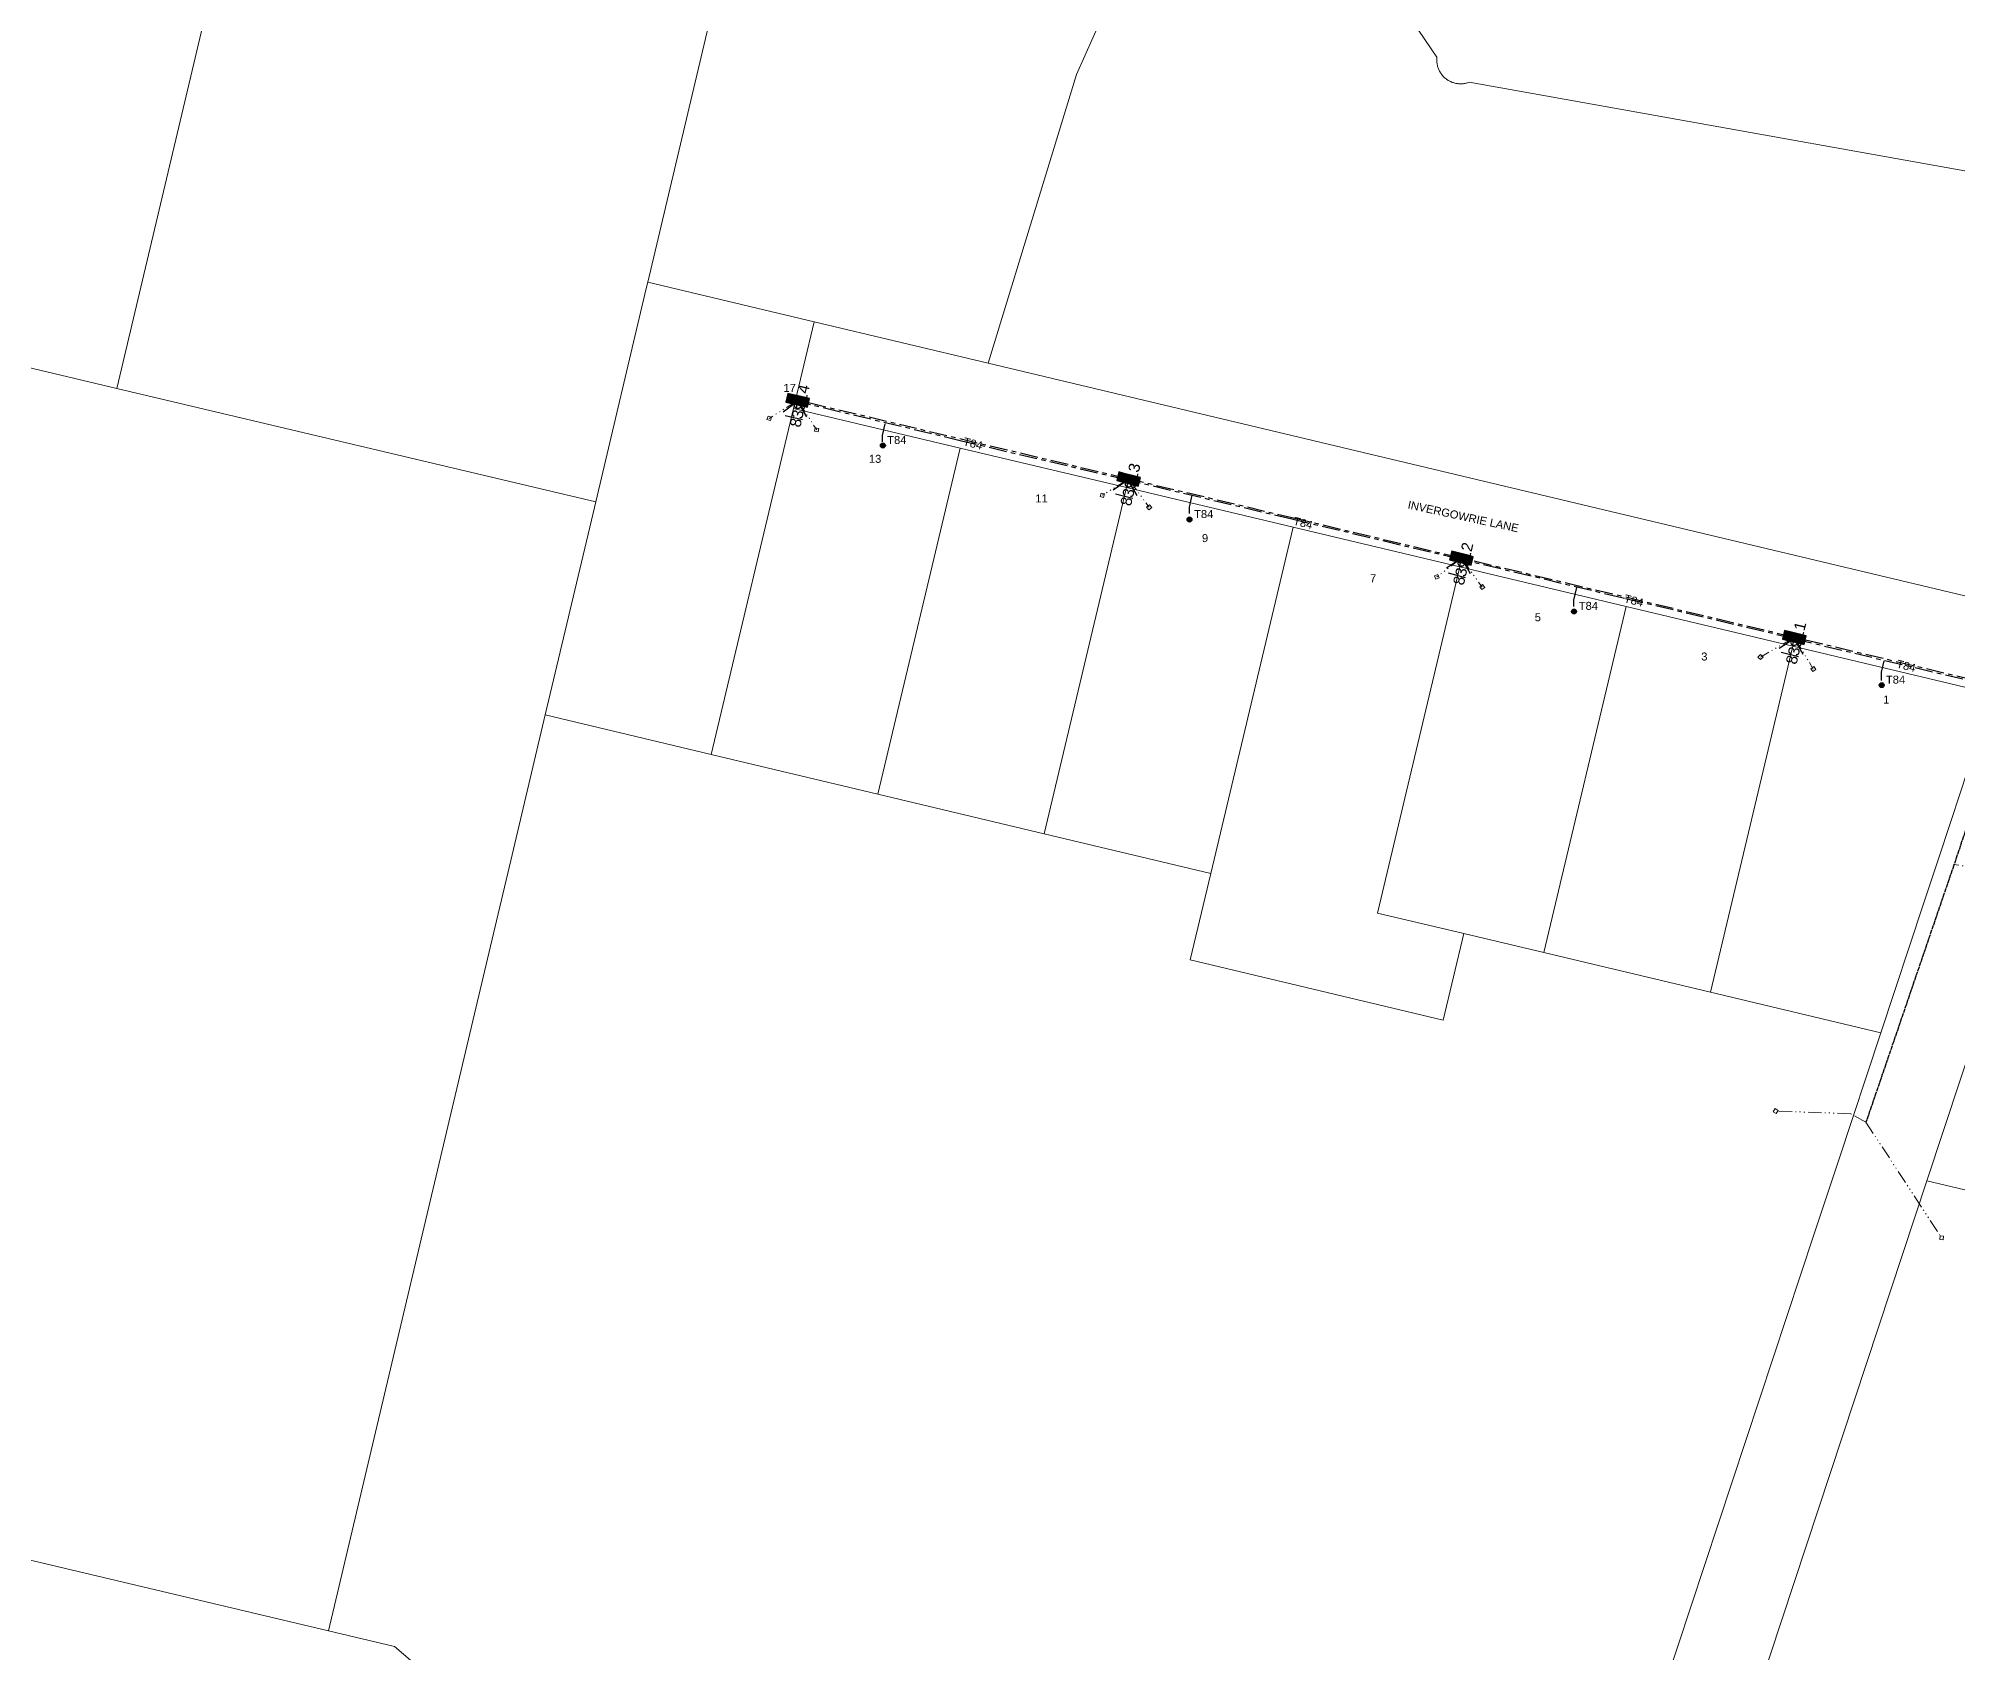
# Model space of a CAD drawing. Header units: metres. Extents: x 250871 to 255994, y 6164531 to 6169422.
# Drawn here: x 253008.3 to 253440, y 6166061.2 to 6166424.3 of the extents above; entities that cross this region are included whole.
import ezdxf
from ezdxf.enums import TextEntityAlignment as Align

# ---------------------------------------------------------------- set-up
doc = ezdxf.new("R2010")
doc.units = ezdxf.units.M
for name, pattern in [('Cable Exist OH', [1, 1, 0]), ('Cable Exist UG', [7, 4, -1, 1, -1]), ('PHANTOMX2', [6.6, 3, -0.75, 0.2, -0.75, 0.2, -0.75, 0.2, -0.75])]:
    doc.linetypes.add(name, pattern=pattern)
doc.layers.get('0').update_dxf_attribs({"color": 6})
doc.layers.get('Defpoints').update_dxf_attribs({"color": 250})
for name, color, linetype, lineweight in [('Cadastre Land Parcels_SP_EXT', 118, 'Continuous', 15), ('Cadastre Road Names_SP_HV_LV_SL_EXT', 211, 'Continuous', 15), ('Mains_LV_EXT', 163, 'Continuous', 25), ('Services_SP_EXT', 42, 'PHANTOMX2', 20)]:
    doc.layers.add(name, color=color, linetype=linetype, lineweight=lineweight)
for name, color, linetype in [('Duct_SP_EXT', 30, 'Continuous'), ('SupportsUG_SP_LV_EXT', 7, 'Continuous'), ('Trench_SP_EXT', 7, 'Continuous')]:
    doc.layers.add(name, color=color, linetype=linetype)
doc.styles.add('iecARIAL', font='arial.ttf', dxfattribs={"height": 2})
doc.styles.get("Standard").update_dxf_attribs({"font": 'arial.ttf'})

# ---------------------------------------------------------------- blocks, each defined once
blk = doc.blocks.new('PILLAR_EXT')
blk.add_hatch(color=256).paths.add_polyline_path([(2.5, -1), (2.5, 1), (-2.5, 1), (-2.5, -1)])
for p, q in [((2.5, 0), (-2.5, 0)), ((0, -1), (0, 1))]:
    blk.add_line(p, q)
at = {"ltscale": 10}
blk.add_line((-2.5, 0), (2.5, 0), dxfattribs=at)
blk.add_lwpolyline([(2.5, 1), (1.25, 1), (-1.25, 1), (-2.5, 1), (-2.5, -1), (2.5, -1)], close=True)
at = {"layer": 'Defpoints'}
for p, q in [((0, 0), (0, -2)), ((2, -4), (-2, -4))]:
    blk.add_line(p, q, dxfattribs=at)
for tag, p, flags in [('SUPPORT_TYPE', (0, 0.6), 9), ('STREETNAME', (0, 1.8), 9), ('OWNED_BY', (0, 0.2), 9), ('LOCATION', (0, 1.2), 9), ('SUBURB', (0, 2), 1), ('LEGEND', (0, 1), 9), ('PARENT', (0, 1.6), 9), ('USAGE', (0, 0.8), 9), ('NOTES', (0, 1.4), 9), ('STATE', (0, 0.4), 9)]:
    blk.add_attdef(tag, p, '', height=0.2, rotation=180, dxfattribs=dict(flags=flags))
at = {"width": 0.9, "flags": 8}
blk.add_attdef('ASSET_NUM', text='', height=2, rotation=270, dxfattribs=at).set_placement((2, -4), align=Align.MIDDLE_LEFT)
blk = doc.blocks.new('CCP_EXT')
blk.add_wipeout([(0, 0.57), (0.57, 0), (0, -0.57), (-0.57, 0)])
blk.add_lwpolyline([(-0.57, 0), (0, 0.57), (0.57, 0), (0, -0.57), (-0.57, 0)])
at = {"flags": 1}
blk.add_attdef('Z', (0, 0), '', height=0.2, dxfattribs=at)
at = {"flags": 9}
for tag, p in [('CCP_TYPE', (0, 0)), ('CONSTRUCTED_VOLTAGE', (0, -0.2)), ('OPERATING_VOLTAGE', (0, -0.6)), ('ORIENTATION', (0, -0.8)), ('OWNED_BY', (0, -1)), ('STATE', (0, -1.8)), ('NO_PHASES', (0, -0.4)), ('USAGE', (0, -1.2)), ('LEGEND', (0, -1.4)), ('LIFE_SUPPORT', (0, -1.6)), ('NOTES', (0, -2))]:
    blk.add_attdef(tag, text='', height=0.2, dxfattribs=at).set_placement(p, align=Align.MIDDLE_LEFT)
blk = doc.blocks.new('CABLE_LARGE_EXT')
h = blk.add_hatch(color=256)
edge = h.paths.add_edge_path()
edge.add_arc((0, 0.55), 0.55, 0, 360)
blk.add_circle((0, 0.55), 0.55)
at = {"flags": 1}
blk.add_attdef('Z', (0, 0), '', height=0.2, dxfattribs=at)
at = {"flags": 9}
for tag, p in [('COND_CODE', (0, 0)), ('STATE', (0, -0.4)), ('XSECT_SIZE', (0, -0.6)), ('FB_REFERENCE', (0, -0.2)), ('NOTES', (0, -0.8))]:
    blk.add_attdef(tag, text='', height=0.2, dxfattribs=at).set_placement(p, align=Align.MIDDLE_LEFT)

msp = doc.modelspace()

# ---------------------------------------------------------------- linework, layer by layer
at = {"layer": 'Cadastre Land Parcels_SP_EXT', "linetype": 'Continuous'}
for points in [[(253158.108, 6166626.771), (253164.128, 6166630.492), (253137.839, 6166636.684), (253141.551, 6166630.677), (253131.885, 6166589.791), (253109.135, 6166595.149), (253086.386, 6166600.508), (253058.163, 6166481.658), (253025.971, 6166345.562), (253133.677, 6166320.049), (253145.025, 6166368.014), (253145.365, 6166369.448), (253194.093, 6166575.14), (253190.882, 6166575.896), (253169.665, 6166580.893), (253148.45, 6166585.89), (253158.108, 6166626.771)], [(252924.595, 6166475.668), (252930.342, 6166502.337), (252920.619, 6166504.702), (252912.69, 6166467.914), (252967.138, 6166456.652), (252967.343, 6166359.45), (253025.971, 6166345.562), (253058.163, 6166481.658), (252975.614, 6166501.21), (252969.011, 6166466.484), (252924.595, 6166475.668)], [(253122.334, 6166272.113), (253133.079, 6166317.524), (253133.677, 6166320.049), (253025.971, 6166345.562), (252967.343, 6166359.45), (252920.134, 6166370.633), (252922.046, 6166277.204), (252876.636, 6166253.564), (252725.139, 6166303.582), (252700.333, 6166226.389), (252732.445, 6166146.924), (253073.596, 6166066.091), (253110.708, 6166222.971), (253114.587, 6166239.367), (253122.334, 6166272.113)], [(253178.186, 6166341.069), (253182.818, 6166360.53), (253145.365, 6166369.448), (253145.025, 6166368.014), (253133.677, 6166320.049), (253133.079, 6166317.524), (253122.334, 6166272.113), (253159.662, 6166263.23), (253178.186, 6166341.069)], [(253215.645, 6166332.155), (253178.186, 6166341.069), (253159.662, 6166263.23), (253197.122, 6166254.315), (253215.645, 6166332.155)], [(253253.103, 6166323.241), (253215.645, 6166332.155), (253197.122, 6166254.315), (253234.582, 6166245.4), (253253.103, 6166323.241)], [(253290.562, 6166314.327), (253253.103, 6166323.241), (253234.582, 6166245.4), (253272.043, 6166236.485), (253290.562, 6166314.327)], [(253328.959, 6166222.94), (253309.499, 6166227.569), (253328.021, 6166305.412), (253290.562, 6166314.327), (253272.043, 6166236.485), (253267.41, 6166217.024), (253324.33, 6166203.478), (253328.959, 6166222.94)], [(253365.48, 6166296.499), (253328.021, 6166305.412), (253309.499, 6166227.569), (253328.959, 6166222.94), (253346.96, 6166218.656), (253365.48, 6166296.499)], [(253402.939, 6166287.585), (253365.48, 6166296.499), (253346.96, 6166218.656), (253384.42, 6166209.742), (253402.939, 6166287.585)], [(253432.268, 6166229.407), (253435.475, 6166239.097), (253438.55, 6166248.387), (253447.977, 6166276.867), (253402.939, 6166287.585), (253384.42, 6166209.742), (253422.741, 6166200.622), (253432.268, 6166229.407)], [(253267.41, 6166217.024), (253272.043, 6166236.485), (253234.582, 6166245.4), (253197.122, 6166254.315), (253159.662, 6166263.23), (253122.334, 6166272.113), (253114.587, 6166239.367), (253110.708, 6166222.971), (253073.596, 6166066.091), (253088.425, 6166062.563), (253237.384, 6165935.394), (253222.939, 6165891.756), (253299.009, 6165826.815), (253355.464, 6165997.371), (253407.768, 6166155.388), (253413.202, 6166171.803), (253422.741, 6166200.622), (253384.42, 6166209.742), (253346.96, 6166218.656), (253328.959, 6166222.94), (253324.33, 6166203.478), (253267.41, 6166217.024)], [(253661.506, 6166147.037), (253690.055, 6166207.423), (253677.421, 6166214.484), (253679.393, 6166222.826), (253650.017, 6166229.774), (253620.639, 6166236.722), (253591.263, 6166243.67), (253561.891, 6166250.614), (253532.519, 6166257.557), (253503.147, 6166264.5), (253468.018, 6166272.805), (253458.529, 6166244.108), (253452.093, 6166224.646), (253433.137, 6166167.322), (253589.756, 6166130.305), (253653.96, 6166115.13), (253661.506, 6166147.037)], [(253589.756, 6166130.305), (253433.137, 6166167.322), (253395.082, 6166052.217), (253562.017, 6166012.777), (253589.756, 6166130.305)], [(253222.939, 6165891.756), (253237.384, 6165935.394), (253088.425, 6166062.563), (253073.596, 6166066.091), (252732.445, 6166146.924), (252776.708, 6166037.495), (252805.195, 6165943.732), (253036.212, 6165889.037), (253178.666, 6165855.31), (253299.009, 6165826.815), (253222.939, 6165891.756)]]:
    msp.add_lwpolyline(points, close=True, dxfattribs=at)
for points in [[(253194.093, 6166575.14), (253145.365, 6166369.448), (253182.818, 6166360.53), (253221.939, 6166351.214), (253241.8, 6166416.202), (253260.57, 6166458.198)], [(253260.57, 6166458.198), (253241.8, 6166416.202), (253221.939, 6166351.214), (253454.286, 6166295.93)], [(253484.381, 6166386.84), (253330.176, 6166414.424), (253329.984, 6166414.354), (253329.789, 6166414.291), (253329.592, 6166414.235), (253329.393, 6166414.187), (253329.192, 6166414.147), (253328.991, 6166414.115), (253328.787, 6166414.09), (253328.583, 6166414.073), (253328.378, 6166414.064), (253328.175, 6166414.062), (253328.175, 6166414.062), (253327.97, 6166414.068), (253327.765, 6166414.082), (253327.562, 6166414.104), (253327.359, 6166414.134), (253327.158, 6166414.171), (253326.959, 6166414.217), (253326.761, 6166414.269), (253326.565, 6166414.328), (253326.371, 6166414.396), (253326.181, 6166414.472), (253325.994, 6166414.553), (253325.809, 6166414.642), (253325.628, 6166414.738), (253325.451, 6166414.841), (253325.279, 6166414.951), (253325.11, 6166415.067), (253324.946, 6166415.189), (253324.787, 6166415.318), (253324.633, 6166415.452), (253324.483, 6166415.592), (253324.34, 6166415.739), (253324.202, 6166415.89), (253324.07, 6166416.046), (253323.944, 6166416.208), (253323.824, 6166416.374), (253323.711, 6166416.544), (253323.604, 6166416.718), (253323.504, 6166416.897), (253323.411, 6166417.079), (253323.325, 6166417.265), (253323.246, 6166417.454), (253323.174, 6166417.646), (253323.11, 6166417.841), (253323.053, 6166418.037), (253323.003, 6166418.236), (253322.962, 6166418.436), (253322.928, 6166418.638), (253322.902, 6166418.841), (253322.883, 6166419.045), (253322.872, 6166419.249), (253322.869, 6166419.453), (253322.874, 6166419.658), (253322.887, 6166419.863), (253322.907, 6166420.066), (253318.725, 6166426.114)], [(253318.725, 6166426.114), (253322.907, 6166420.066), (253322.887, 6166419.863), (253322.874, 6166419.658), (253322.869, 6166419.453), (253322.872, 6166419.249), (253322.883, 6166419.045), (253322.902, 6166418.841), (253322.928, 6166418.638), (253322.962, 6166418.436), (253323.003, 6166418.236), (253323.053, 6166418.037), (253323.11, 6166417.841), (253323.174, 6166417.646), (253323.246, 6166417.454), (253323.325, 6166417.265), (253323.411, 6166417.079), (253323.504, 6166416.897), (253323.604, 6166416.718), (253323.711, 6166416.544), (253323.824, 6166416.374), (253323.944, 6166416.208), (253324.07, 6166416.046), (253324.202, 6166415.89), (253324.34, 6166415.739), (253324.483, 6166415.592), (253324.633, 6166415.452), (253324.787, 6166415.318), (253324.946, 6166415.189), (253325.11, 6166415.067), (253325.279, 6166414.951), (253325.451, 6166414.841), (253325.628, 6166414.738), (253325.809, 6166414.642), (253325.994, 6166414.553), (253326.181, 6166414.472), (253326.371, 6166414.396), (253326.565, 6166414.328), (253326.761, 6166414.269), (253326.959, 6166414.217), (253327.158, 6166414.171), (253327.359, 6166414.134), (253327.562, 6166414.104), (253327.765, 6166414.082), (253327.97, 6166414.068), (253328.175, 6166414.062), (253328.378, 6166414.064), (253328.583, 6166414.073), (253328.787, 6166414.09), (253328.991, 6166414.115), (253329.192, 6166414.147), (253329.393, 6166414.187), (253329.592, 6166414.235), (253329.789, 6166414.291), (253329.984, 6166414.354), (253330.176, 6166414.424), (253484.381, 6166386.84)]]:
    msp.add_lwpolyline(points, dxfattribs=at)
at = {"layer": 'Duct_SP_EXT'}
for points in [[(253198.183, 6166333.525), (253198.183, 6166334.949), (253198.804, 6166337.608)], [(253267.214, 6166317.407), (253267.214, 6166318.872), (253267.835, 6166321.531)], [(253353.737, 6166296.501), (253353.737, 6166297.933), (253354.41, 6166300.817)], [(253422.909, 6166279.847), (253422.909, 6166281.746), (253423.505, 6166284.303)]]:
    msp.add_lwpolyline(points, dxfattribs=at)
at = {"layer": 'Mains_LV_EXT', "linetype": 'Cable Exist OH'}
for points in [[(253458.502, 6166295.937), (253439.173, 6166238.308)], [(253439.173, 6166238.308), (253419.419, 6166180.504)]]:
    msp.add_lwpolyline(points, dxfattribs=at)
at = {"layer": 'Services_SP_EXT'}
msp.add_lwpolyline([(253459.979, 6166235.892), (253439.107, 6166238.442)], dxfattribs=at)
at = {"layer": 'Trench_SP_EXT', "linetype": 'Cable Exist UG'}
for points in [[(253403.258, 6166289.244), (253399.605, 6166286.826)], [(253403.258, 6166289.244), (253405.441, 6166285.432)]]:
    msp.add_lwpolyline(points, dxfattribs=at)

# ---------------------------------------------------------------- block references
at = {"layer": 'Duct_SP_EXT'}
for p in [(253198.273, 6166332.154), (253267.248, 6166315.507), (253353.728, 6166294.821), (253422.96, 6166278.278)]:
    msp.add_blockref('CABLE_LARGE_EXT', p, dxfattribs=at)
at = {"layer": 'SupportsUG_SP_LV_EXT'}
ref = msp.add_blockref('PILLAR_EXT', (253179.124, 6166342.874), dxfattribs=dict(at, rotation=347.1755401912069))
ref.add_attrib('ASSET_NUM', '83914', dxfattribs={"layer": '0', "height": 2.5, "rotation": 77.10072, "style": 'iecARIAL'}).set_placement((253180.624, 6166346.374), align=Align.MIDDLE_RIGHT)
ref = msp.add_blockref('PILLAR_EXT', (253253.538, 6166325.177), dxfattribs=dict(at, rotation=345.6974454510664))
ref.add_attrib('ASSET_NUM', '83913', dxfattribs={"layer": '0', "height": 2.5, "rotation": 76.92408, "style": 'iecARIAL'}).set_placement((253255.038, 6166328.677), align=Align.MIDDLE_RIGHT)
ref = msp.add_blockref('PILLAR_EXT', (253328.414, 6166307.36), dxfattribs=dict(at, rotation=345.6974454510664))
ref.add_attrib('ASSET_NUM', '83912', dxfattribs={"layer": '0', "height": 2.5, "rotation": 76.74542, "style": 'iecARIAL'}).set_placement((253329.914, 6166310.86), align=Align.MIDDLE_RIGHT)
ref = msp.add_blockref('PILLAR_EXT', (253403.301, 6166289.544), dxfattribs=dict(at, rotation=345.6974454510664))
ref.add_attrib('ASSET_NUM', '83911', dxfattribs={"layer": '0', "height": 2.5, "rotation": 76.56852, "style": 'iecARIAL'}).set_placement((253404.801, 6166293.044), align=Align.MIDDLE_RIGHT)

# ---------------------------------------------------------------- texts
at = {"layer": 'Cadastre Land Parcels_SP_EXT'}
for s, p in [('17', (253175.889, 6166344.777)), ('13', (253195.118, 6166328.824)), ('11', (253232.566, 6166319.915)), ('9', (253270.037, 6166310.997)), ('7', (253307.847, 6166301.98)), ('5', (253344.906, 6166293.192)), ('3', (253382.358, 6166284.354)), ('1', (253423.276, 6166274.653))]:
    msp.add_text(s, height=1.8, dxfattribs=at).set_placement(p)
at = {"layer": 'Cadastre Road Names_SP_HV_LV_SL_EXT'}
msp.add_text('INVERGOWRIE LANE', height=1.8, rotation=347.73876, dxfattribs=at).set_placement((253316.215, 6166318.584))
at = {"layer": 'Duct_SP_EXT'}
for p in [(253199.24, 6166333.064), (253268.277, 6166316.403), (253354.801, 6166295.749), (253423.903, 6166279.159)]:
    msp.add_text('T84', height=1.8, dxfattribs=at).set_placement(p)
at = {"layer": 'Mains_LV_EXT'}
for p in [(253216.206, 6166332.829), (253290.466, 6166314.955), (253364.878, 6166297.505), (253426.138, 6166282.821)]:
    msp.add_text('T84', height=1.8, rotation=345.71785, dxfattribs=at).set_placement(p)

# ---------------------------------------------------------------- next in the draw order: block references
at = {"layer": 'Services_SP_EXT'}
for p, rotation in [((253172.712, 6166338.828), 206.1776113411412), ((253183.388, 6166336.253), 304.2112541653059), ((253247.632, 6166321.54), 210.4308227078348), ((253258.171, 6166318.818), 263.1387091702218), ((253322.896, 6166303.193), 246.3304666890219), ((253333.101, 6166300.868), 262.9147989961572), ((253407.575, 6166282.421), 261.6825630746006), ((253399.108, 6166183.013), 194.2657189334332), ((253436.438, 6166154.499), 219.2743811014943)]:
    msp.add_blockref('CCP_EXT', p, dxfattribs=dict(at, rotation=rotation))
msp.add_blockref('CCP_EXT', (253395.694, 6166285.143), dxfattribs=at)

# ---------------------------------------------------------------- next in the draw order: linework, layer by layer
at = {"layer": 'Mains_LV_EXT', "linetype": 'Cable Exist UG'}
for points in [[(253253.538, 6166325.177), (253179.124, 6166342.874)], [(253328.414, 6166307.36), (253290.957, 6166316.295), (253253.538, 6166325.177)], [(253403.301, 6166289.544), (253328.414, 6166307.36)], [(253457.325, 6166298.57), (253450.534, 6166278.301), (253403.301, 6166289.544)]]:
    msp.add_lwpolyline(points, dxfattribs=at)
at = {"layer": 'Services_SP_EXT'}
for points in [[(253179.124, 6166342.874), (253172.712, 6166338.828)], [(253179.124, 6166342.874), (253183.388, 6166336.253)], [(253253.538, 6166325.177), (253247.632, 6166321.54)], [(253253.538, 6166325.177), (253258.171, 6166318.818)], [(253328.414, 6166307.36), (253322.896, 6166303.193)], [(253328.414, 6166307.36), (253333.101, 6166300.868)], [(253403.301, 6166289.544), (253395.694, 6166285.143)], [(253403.301, 6166289.544), (253407.575, 6166282.421)], [(253419.419, 6166180.504), (253415.985, 6166182.435), (253399.108, 6166183.013)], [(253419.419, 6166180.504), (253436.438, 6166154.499)]]:
    msp.add_lwpolyline(points, dxfattribs=at)
at = {"layer": 'Trench_SP_EXT', "linetype": 'Cable Exist UG'}
for points in [[(253179.063, 6166342.607), (253175.359, 6166339.872)], [(253179.063, 6166342.607), (253181.267, 6166338.792)], [(253253.361, 6166324.91), (253215.982, 6166333.704), (253215.982, 6166333.704), (253179.064, 6166342.58)], [(253253.361, 6166324.91), (253249.713, 6166322.472)], [(253328.224, 6166307.096), (253290.233, 6166316.14), (253290.233, 6166316.14), (253253.361, 6166324.91)], [(253253.361, 6166324.91), (253255.557, 6166321.115)], [(253328.414, 6166307.36), (253324.764, 6166304.932)], [(253403.258, 6166289.244), (253365.122, 6166298.316), (253364.504, 6166298.46), (253364.504, 6166298.46), (253328.224, 6166307.096)], [(253328.414, 6166307.36), (253330.604, 6166303.557)]]:
    msp.add_lwpolyline(points, dxfattribs=at)
msp.add_lwpolyline([(253403.258, 6166289.244), (253448.457, 6166278.488), (253448.457, 6166278.488, 0.3266332), (253450.365, 6166279.137)], format="xyb", dxfattribs=at)

doc.saveas('drawing.dxf')
